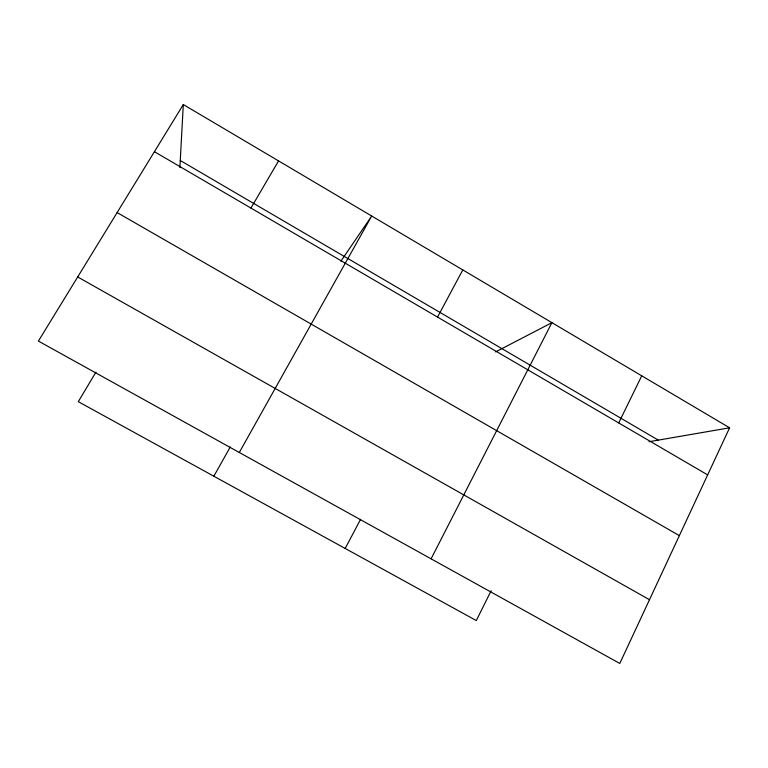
<?xml version="1.0" encoding="UTF-8"?>
<svg xmlns="http://www.w3.org/2000/svg" width="768" height="768" viewBox="0 0 768 768"><rect width="100%" height="100%" fill="white"/><g stroke="black" fill="none" stroke-linecap="round" stroke-linejoin="round"><path stroke-width="1.15" d="M179.866 167.616L183.312 104.544L729.6 427.805L619.786 663.456L38.4 341.088L183.312 104.544M618.72 422.938L641.741 375.811M491.126 590.765L476.304 620.573L78.298 401.664L95.962 372.096M431.088 558.826L551.914 322.656L495.638 351.898M345.178 548.458L360.605 519.302M437.549 317.098L462.787 269.923M239.309 452.486L371.693 216.019L340.886 261.206M213.84 476.218L230.256 447.014M250.934 208.07L278.563 160.906M649.008 441.725L729.6 427.805M77.693 276.96L649.488 599.712M117.12 212.582L679.354 535.622M154.426 151.69L707.654 474.893M180.25 160.483L658.301 440.122"/></g></svg>
